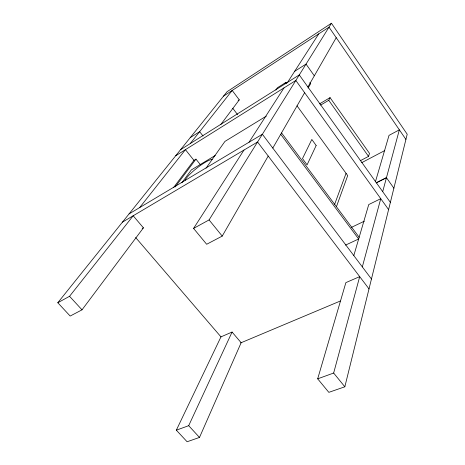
<?xml version="1.0" encoding="UTF-8"?>
<svg xmlns="http://www.w3.org/2000/svg" width="465" height="465" viewBox="0 0 465 465"><rect width="100%" height="100%" fill="white"/><g stroke="black" fill="none" stroke-linecap="round" stroke-linejoin="round"><path stroke-width="0.7" d="M344.838 386.787L333.655 373.04L359.701 276.629L345.873 282.621L317.688 378.83L328.842 392.35L344.838 386.787L407.206 134.228L331.446 23.25L227.118 91.669L57.794 302.738L70.18 316.055L82.014 309.829L143.423 227.833L133.176 215.783L69.552 296.298L57.794 302.738M362.328 266.898L380.754 198.689L368.745 204.559L353.784 255.64M382.701 191.644L399.354 129.84L389.019 135.379L375.54 181.373M360.189 160.785L368.524 156.385L369.506 153.386L330.051 97.638L319.519 103.898M336.428 206.716L347.704 175.59L297.019 105.817M334.643 204.315L346.053 173.317M199.502 437.431L241.143 342.717L232.07 332.051L220.962 336.869L176.334 430.177L187.104 441.75L199.502 437.431L188.691 425.69L176.334 430.177M188.691 425.69L232.07 332.051M320.635 105.096L328.743 100.295L330.051 97.638M308.103 88.1L310.597 83.747L309.812 82.648M243.997 150.044L193.574 228.414L206.663 244.276L222.224 236.092L268.218 156.054M272.798 148.079L304.622 92.692M307.9 86.99L336.224 37.688M193.574 228.414L209.076 219.922L331.446 23.25M249.031 142.232L283.993 87.891M287.597 82.293L318.769 33.858M286.864 83.508L286.01 82.334L285.068 83.787M275.85 90.1L277.402 87.763L286.01 82.334M206.018 168.191L224.926 141.424L266.282 116.134M181.844 182.78L191.33 169.928L215.231 155.496M175.229 186.913L195.963 159.135L200.456 164.779M173.555 187.598L193.957 160.361L195.963 159.135M220.683 124.666L239.272 99.853L232.204 90.46L190.214 143.598M139.657 207.582L185.425 149.66L193.957 160.361M223.543 96.121L329.011 27.156L405.922 139.424M238.115 100.597L239.272 99.853M190.237 137.64L199.642 131.665L203.042 136.013M294.665 71.314L306.034 64.089L314.323 75.807M180.606 149.649L299.286 74.935L390.385 202.397M175.712 155.746L295.845 80.468L388.606 209.616M129.038 213.929L262.376 134.251L371.477 279.041M122.44 222.154L257.558 142.005L369.036 288.934M142.226 228.524L143.423 227.833M361.753 162.657L384.799 150.538M376.208 182.821L386.432 177.671L393.89 188.203M376.237 182.861L386.462 177.711M351.255 227.443L364.362 221.189M345.512 245.113L358.654 238.998L280.773 134.397M240.707 342.903L340.299 301.024M317.688 378.83L333.655 373.04M69.552 296.298L82.014 309.829M135.652 237.534L221.049 336.962M209.076 219.922L222.224 236.092M232.762 108.269L237.586 114.64M281.598 132.984L359.16 237.284M328.743 100.295L368.524 156.385M185.053 180.339A17.879 3.453 -38.3 0 1 197.794 167.4A17.879 3.453 -38.3 0 1 212.197 159.466M316.159 145.499L307.074 164.872L302.506 158.582L311.835 139.448L316.159 145.499"/></g></svg>
